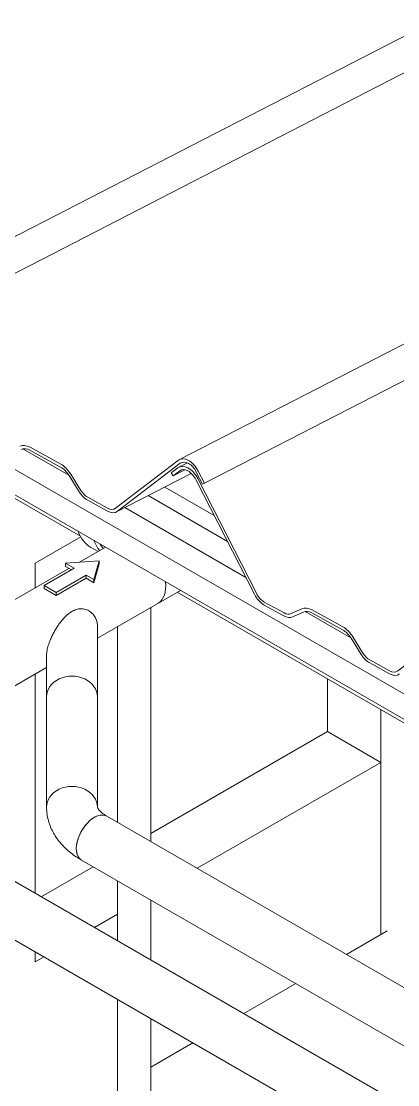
# Model space of a CAD drawing. Header units: millimetres. Extents: x -312439 to 477422, y -331570 to 212570.
# Drawn here: x 397223 to 397742, y 108251 to 109719 of the extents above; entities that cross this region are included whole.
import ezdxf

# ---------------------------------------------------------------- set-up
doc = ezdxf.new("R2010")
doc.units = ezdxf.units.MM

msp = doc.modelspace()

# ---------------------------------------------------------------- linework, layer by layer
at = {"color": 0, "linetype": 'Continuous', "lineweight": 0, "extrusion": (0, 0.816497, 0.57735)}
for p, q in [((398197.72, 109928.789), (397052.696, 109338.636)), ((397087.16, 109305.849), (398232.184, 109896.002)), ((398586.475, 109704.341), (397441.452, 109114.188)), ((397475.916, 109081.401), (398620.939, 109671.554)), ((396734.042, 109377.832), (401453.538, 106653.03)), ((396734.042, 109342.828), (401489.123, 106597.48)), ((397225.663, 109128.999), (397288.942, 109092.465)), ((397277.621, 109107.882), (397235.341, 109131.111)), ((397235.235, 109126.964), (397277.515, 109103.735)), ((397440.016, 109113.278), (397353.417, 109047.058)), ((397355.935, 109042.876), (397442.534, 109109.096)), ((397439.277, 109102.821), (397430.029, 109095.749)), ((397432.546, 109091.566), (397448.963, 109100.027)), ((397432.546, 109091.566), (397441.795, 109098.638)), ((397452.239, 109109.671), (397440.713, 109103.731)), ((397475.916, 109081.401), (397467.279, 109098.3)), ((397289.171, 109092.102), (397303.176, 109069.687)), ((397305.494, 109071.625), (397291.49, 109094.041)), ((397457.563, 109095.086), (397354.499, 109041.966)), ((397430.029, 109095.749), (397432.546, 109091.566)), ((397463.882, 109086.503), (397544.755, 108928.272)), ((397464.621, 109096.961), (397473.258, 109080.062)), ((397547.413, 108929.611), (397466.54, 109087.842)), ((397420.989, 109076.235), (397489.283, 109036.806)), ((397473.258, 109080.062), (397475.916, 109081.401)), ((397201.004, 109068.233), (397304.734, 109008.344)), ((397314.832, 109058.054), (397342.142, 109043.05)), ((397342.223, 109047.21), (397314.938, 109062.201)), ((397398.108, 109064.442), (397507.412, 109001.336)), ((397366.075, 109047.932), (397532.792, 108951.678)), ((397242.512, 108971.309), (397305.199, 109007.501)), ((397242.512, 108937.224), (397242.512, 108971.309)), ((397438.29, 108931.236), (398146.409, 108522.403)), ((397402.064, 108910.32), (397402.064, 108587.001)), ((397558.175, 108913.495), (397585.485, 108898.491)), ((397585.591, 108902.637), (397558.306, 108917.628)), ((397609.993, 108908.188), (397595.248, 108901.568)), ((397597.404, 108897.17), (397612.15, 108903.791)), ((397614.497, 108904.506), (397677.776, 108867.972)), ((397624.069, 108902.471), (397666.349, 108879.242)), ((397666.455, 108883.388), (397624.175, 108906.618)), ((397356.13, 108883.801), (397356.13, 108613.52)), ((397828.85, 108888.785), (397742.251, 108822.565)), ((397678.005, 108867.609), (397692.009, 108845.193)), ((397694.328, 108847.132), (397680.323, 108869.548)), ((397731.057, 108822.717), (397703.771, 108837.708)), ((397703.666, 108833.561), (397730.976, 108818.556)), ((397242.512, 108515.597), (397242.512, 108818.203)), ((397645.265, 108738.78), (397645.265, 108811.739)), ((397718.886, 108769.233), (397718.886, 108458.705)), ((397402.064, 108598.367), (397645.265, 108738.78)), ((397718.886, 108696.274), (397645.265, 108738.78)), ((397718.886, 108696.274), (397465.841, 108550.179)), ((397250.607, 108510.924), (397322.217, 108552.268)), ((397356.13, 108532.688), (397356.13, 108450)), ((397402.064, 108506.168), (397402.064, 108423.48)), ((397356.13, 108486.837), (397324.228, 108468.418)), ((397671.582, 108431.394), (397727.548, 108463.706)), ((397242.512, 108421.239), (397242.512, 108434.764)), ((397254.225, 108428.002), (397242.512, 108421.239)), ((397529.969, 108349.634), (397601.579, 108390.978)), ((397356.13, 108369.167), (397356.13, 108088.835)), ((397402.064, 108342.647), (397402.064, 108084.78)), ((397402.064, 108275.787), (397459.966, 108309.217))]:
    msp.add_line(p, q, dxfattribs=at)
at = {"color": 5, "linetype": 'Continuous', "lineweight": 0, "extrusion": (0, 0.816497, 0.57735)}
for p, q in [((397303.487, 108972.428), (397339.54, 108993.243)), ((397319.364, 108992.826), (397329.09, 108987.21)), ((397330.514, 108974.449), (397284.445, 108971.004)), ((397284.445, 108971.004), (397296.191, 108964.223)), ((397284.445, 108971.004), (397284.445, 108966.732)), ((397284.445, 108966.732), (397292.491, 108962.087)), ((397323.488, 108948.463), (397330.514, 108974.449)), ((397323.488, 108944.191), (397330.514, 108970.177)), ((397330.514, 108974.449), (397330.514, 108970.177)), ((397128.595, 108871.455), (397289.033, 108964.083)), ((397296.191, 108964.223), (397254.911, 108940.39)), ((397271.522, 108930.8), (397312.801, 108954.633)), ((397312.801, 108954.633), (397312.801, 108950.361)), ((397312.801, 108954.633), (397323.488, 108948.463)), ((397254.911, 108940.39), (397271.522, 108930.8)), ((397254.911, 108940.39), (397254.911, 108936.118)), ((397271.522, 108926.528), (397312.801, 108950.361)), ((397312.801, 108950.361), (397323.488, 108944.191)), ((397323.488, 108948.463), (397323.488, 108944.191)), ((397254.911, 108936.118), (397271.522, 108926.528)), ((397271.522, 108930.8), (397271.522, 108926.528)), ((397328.192, 108867.671), (397442.615, 108933.733)), ((397328.192, 108885.101), (397328.192, 108634.554)), ((397258.189, 108844.685), (397258.189, 108634.554)), ((397180.133, 108782.189), (397258.189, 108827.254)), ((398641.904, 107707.657), (397028.099, 108639.388)), ((398800.503, 107779.611), (397341.446, 108621.998)), ((398850.496, 107506.394), (396993.097, 108578.764)), ((398979.781, 107595.272), (397306.445, 108561.374))]:
    msp.add_line(p, q, dxfattribs=at)
at = {"color": 0, "linetype": 'Continuous', "lineweight": 0}
for centre, major_axis, ratio, start_param, end_param in [((397234.678, 109105.119), (-14.069, 27.297), 0.60744863, 5.54908023, 6.25043545), ((397234.678, 109105.119), (-11.825, 22.942), 0.60744863, 5.54908023, 6.25043545), ((397453.277, 109091.246), (-11.825, 22.942), 0.60744863, 4.70678719, 6.39137326), ((397276.958, 109081.89), (11.825, -22.942), 0.60744863, 1.70613235, 2.40748757), ((397276.958, 109081.89), (-14.069, 27.297), 0.60744863, 4.84772501, 5.54908023), ((397452.538, 109080.788), (-11.825, 22.942), 0.60744863, 4.70678719, 6.39137326), ((397452.538, 109080.788), (-9.58, 18.587), 0.60744863, 4.70678719, 6.39137326), ((397453.277, 109091.246), (-9.58, 18.587), 0.60744863, 4.70678719, 6.39137326), ((397315.389, 109079.899), (11.825, -22.942), 0.60744863, 4.84772437, 5.54908086), ((397315.389, 109079.899), (-9.58, 18.587), 0.60744863, 1.70613235, 2.40748757), ((397342.674, 109064.908), (11.825, -22.942), 0.60744863, 5.550456, 6.39137326), ((397342.674, 109064.908), (9.58, -18.587), 0.60744863, 5.54908023, 6.39137326), ((397372.005, 109084.001), (-52.64, -91.175), 0.57735027, 5.83387259, 6.28318531), ((397393.658, 109071.499), (-52.64, -91.175), 0.57735027, 5.83387259, 6.07642723), ((397393.658, 109071.499), (49.578, 85.871), 0.57735027, 2.84515021, 2.97573994), ((397558.757, 108935.326), (11.825, -22.942), 0.60744863, 4.70678719, 5.54770445), ((397558.757, 108935.326), (-9.58, 18.587), 0.60744863, 1.56519454, 2.40748757), ((397623.511, 108880.626), (-14.069, 27.297), 0.60744863, 5.54908023, 6.25043545), ((397586.042, 108920.336), (11.825, -22.942), 0.60744863, 5.54907959, 6.25043608), ((397586.042, 108920.336), (9.58, -18.587), 0.60744863, 5.54908023, 6.25043545), ((397623.511, 108880.626), (-11.825, 22.942), 0.60744863, 5.54908023, 6.25043545), ((397665.792, 108857.397), (11.825, -22.942), 0.60744863, 1.70613235, 2.40748757), ((397665.792, 108857.397), (-14.069, 27.297), 0.60744863, 4.84772501, 5.54908023), ((397704.223, 108855.406), (11.825, -22.942), 0.60744863, 4.84772437, 5.54908086), ((397704.223, 108855.406), (-9.58, 18.587), 0.60744863, 1.70613235, 2.40748757), ((397731.508, 108840.415), (9.58, -18.587), 0.60744863, 5.54908023, 6.39137326), ((397731.508, 108840.415), (11.825, -22.942), 0.60744863, 5.550456, 6.39137326)]:
    msp.add_ellipse(centre, major_axis=major_axis, ratio=ratio, start_param=start_param, end_param=end_param, dxfattribs=at)
at = {"color": 5, "linetype": 'Continuous', "lineweight": 0}
for centre, major_axis, ratio, start_param, end_param in [((397386.032, 108960.575), (-25.769, 44.633), 0.57735027, 3.14159265, 4.06587382), ((397386.032, 108960.575), (25.769, -44.633), 0.57735027, 0, 0.92428116), ((397293.19, 108786.731), (-35.002, 0), 0.81649658, 3.14159265, 6.28318531), ((397293.19, 108634.554), (-35.002, 0), 0.81649658, 3.14159265, 6.28318531), ((397323.946, 108591.686), (-17.501, -30.312), 0.57735027, 3.14159265, 6.28318531), ((397323.946, 108591.686), (-17.501, -30.312), 0.57735027, 3.14159265, 5.49778714), ((397323.946, 108591.686), (-17.501, -30.312), 0.57735027, 5.49778714, 6.28318531)]:
    msp.add_ellipse(centre, major_axis=major_axis, ratio=ratio, start_param=start_param, end_param=end_param, dxfattribs=at)
for points, knots in [([(397258.189, 108844.685), (397258.189, 108845.647), (397258.248, 108846.653), (397258.47, 108848.733), (397258.633, 108849.807), (397259.254, 108853.099), (397259.846, 108855.388), (397261.277, 108859.987), (397262.116, 108862.297), (397263.924, 108866.772), (397264.894, 108868.937), (397266.693, 108872.673), (397267.57, 108874.381), (397269.406, 108877.756), (397270.367, 108879.421), (397272.364, 108882.691), (397273.402, 108884.295), (397275.549, 108887.421), (397276.658, 108888.943), (397278.947, 108891.882), (397280.125, 108893.299), (397282.55, 108896.004), (397283.796, 108897.291), (397286.358, 108899.707), (397287.673, 108900.836), (397290.377, 108902.903), (397291.765, 108903.841), (397293.19, 108904.664), (397294.09, 108905.184), (397295.032, 108905.673), (397296.987, 108906.554), (397298, 108906.946), (397300.08, 108907.599), (397301.147, 108907.861), (397303.313, 108908.228), (397304.412, 108908.333), (397306.616, 108908.371), (397307.722, 108908.304), (397309.912, 108907.993), (397310.996, 108907.75), (397313.108, 108907.097), (397314.137, 108906.687), (397316.108, 108905.723), (397317.052, 108905.17), (397318.71, 108904.032), (397319.459, 108903.447), (397320.892, 108902.179), (397321.576, 108901.495), (397322.86, 108900.042), (397323.46, 108899.273), (397324.563, 108897.668), (397325.065, 108896.832), (397325.961, 108895.113), (397326.356, 108894.229), (397327.031, 108892.43), (397327.312, 108891.516), (397327.757, 108889.679), (397327.922, 108888.755), (397328.14, 108886.916), (397328.192, 108886.001), (397328.192, 108885.101)], [-125.18374551, -125.18374551, -125.18374551, -125.18374551, -119.41230983, -119.41230983, -113.64087414, -113.64087414, -102.09800278, -102.09800278, -90.55513142, -90.55513142, -79.01226005, -79.01226005, -69.13572755, -69.13572755, -59.25919504, -59.25919504, -49.38266253, -49.38266253, -39.50613003, -39.50613003, -29.62959752, -29.62959752, -19.75306501, -19.75306501, -9.87653251, -9.87653251, 0, 0, 0, 6.23412306, 6.23412306, 12.46824612, 12.46824612, 18.70236918, 18.70236918, 24.93649225, 24.93649225, 31.17061531, 31.17061531, 37.40473837, 37.40473837, 43.63886143, 43.63886143, 49.87298449, 49.87298449, 55.275467, 55.275467, 60.67794951, 60.67794951, 66.08043203, 66.08043203, 71.48291454, 71.48291454, 76.88539705, 76.88539705, 82.28787956, 82.28787956, 87.69036207, 87.69036207, 93.09284458, 93.09284458, 93.09284458, 93.09284458]), ([(397258.189, 108634.554), (397258.189, 108628.205), (397259.068, 108621.864), (397262.389, 108609.756), (397264.821, 108603.995), (397270.833, 108593.312), (397274.409, 108588.384), (397282.375, 108579.357), (397286.767, 108575.253), (397296.17, 108567.781), (397301.183, 108564.412), (397306.445, 108561.374)], [0.785398163, 0.785398163, 0.785398163, 0.785398163, 0.942477796, 0.942477796, 1.099557429, 1.099557429, 1.256637061, 1.256637061, 1.413716694, 1.413716694, 1.570796327, 1.570796327, 1.570796327, 1.570796327]), ([(397328.192, 108634.554), (397328.192, 108634.554), (397328.178, 108634.547), (397328.297, 108634.113), (397328.441, 108633.682), (397329.224, 108632.29), (397329.87, 108631.334), (397331.887, 108629.048), (397333.258, 108627.723), (397336.782, 108624.922), (397338.933, 108623.449), (397341.446, 108621.998)], [0.785398163, 0.785398163, 0.785398163, 0.785398163, 0.942477796, 0.942477796, 1.099557429, 1.099557429, 1.256637061, 1.256637061, 1.413716694, 1.413716694, 1.570796327, 1.570796327, 1.570796327, 1.570796327])]:
    msp.add_open_spline(points, degree=3, knots=knots, dxfattribs=at)

doc.saveas('drawing.dxf')
